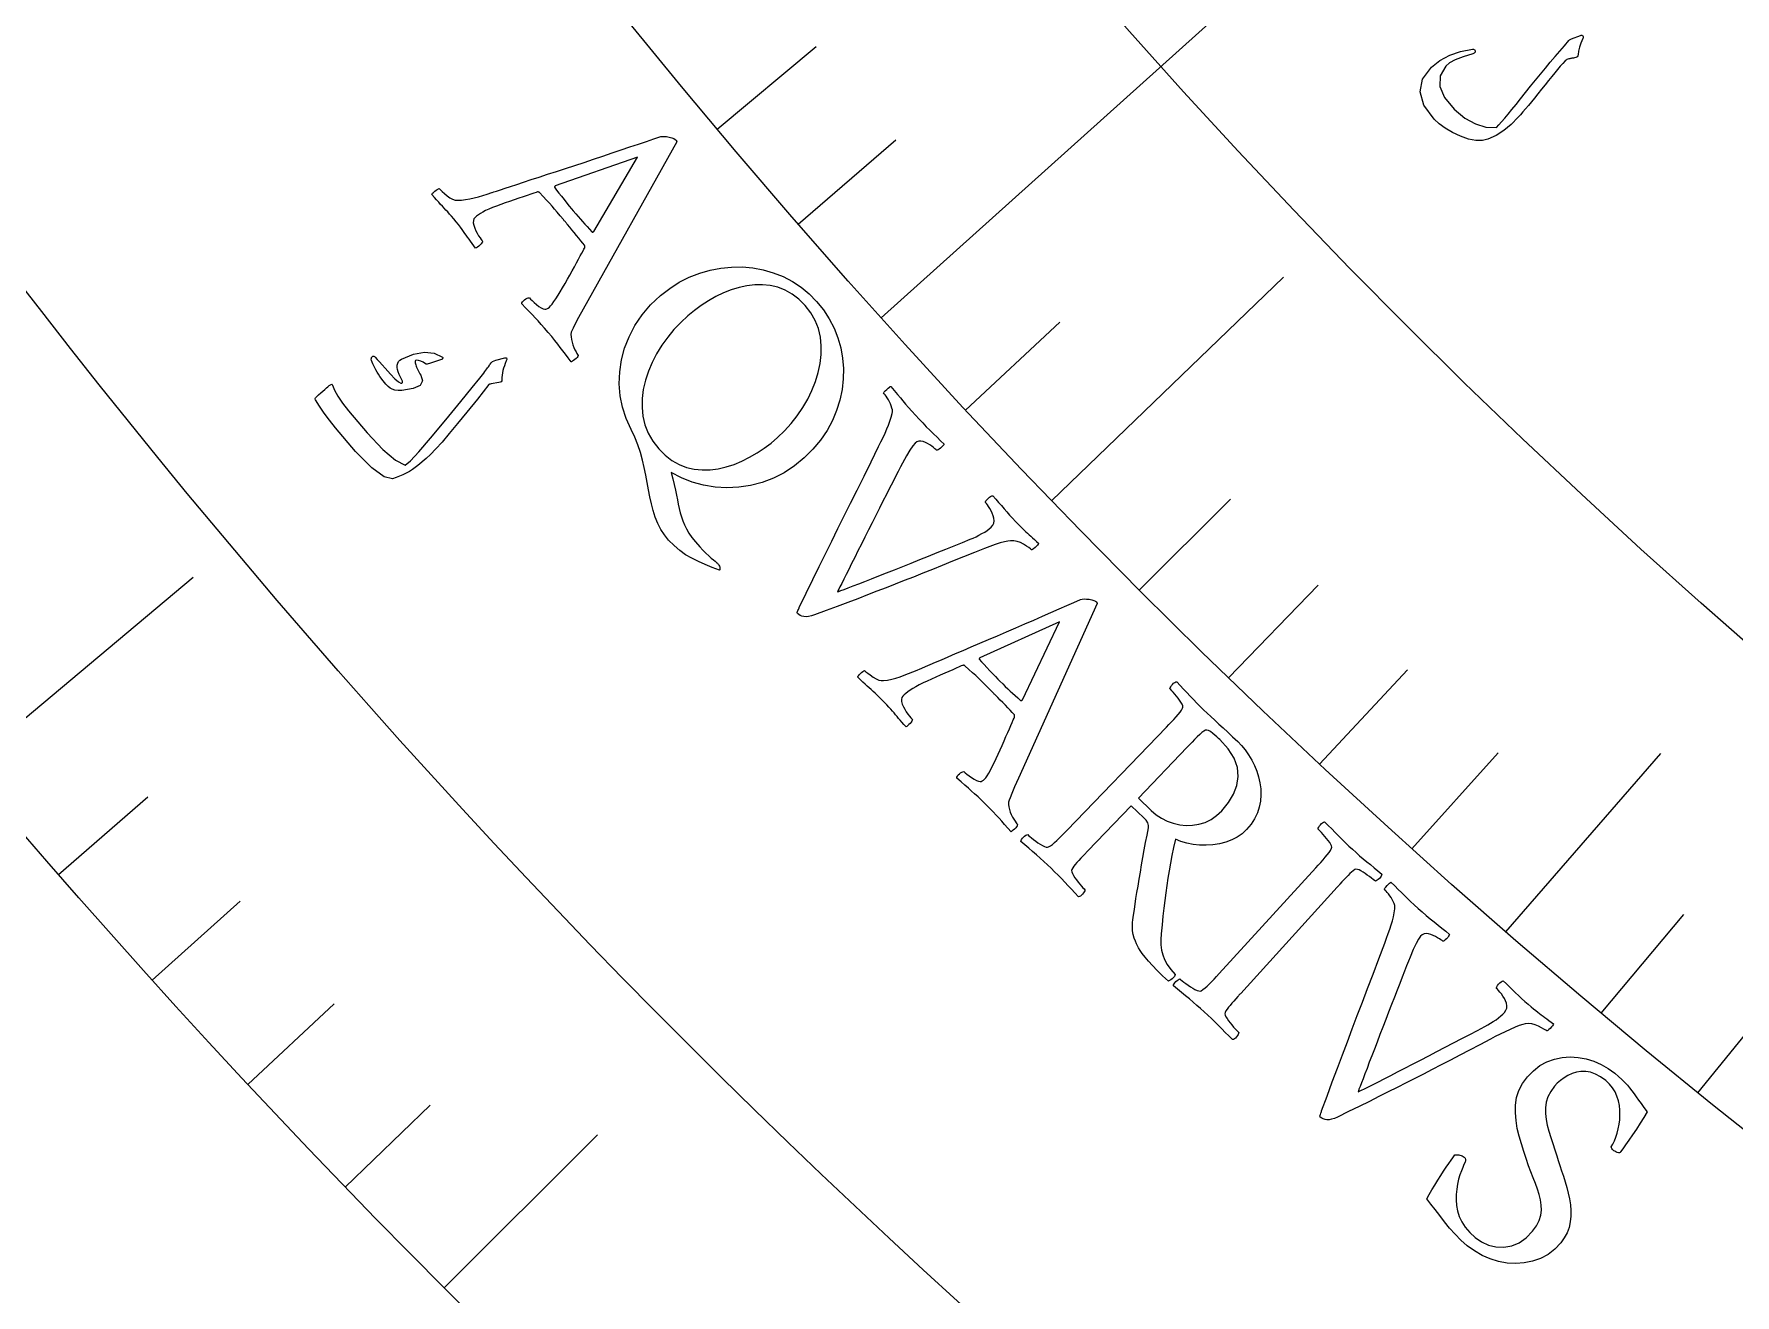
# Model space of a CAD drawing. Header units: millimetres. Extents: x -68 to 67, y -67 to 79.
# Drawn here: x -46.29 to -33.47, y -43.25 to -33.74 of the extents above; entities that cross this region are included whole.
import ezdxf

# ---------------------------------------------------------------- set-up
doc = ezdxf.new("R2010")
doc.units = ezdxf.units.MM
for name, color, linetype in [('CUT_OUTER', 1, 'Continuous'), ('ENGRAVE', 7, 'Continuous'), ('ENGRAVE_FINE', 8, 'Continuous'), ('TEXT', 5, 'Continuous')]:
    doc.layers.add(name, color=color, linetype=linetype)

msp = doc.modelspace()

# ---------------------------------------------------------------- linework, layer by layer
at = {"layer": 'CUT_OUTER'}
msp.add_arc((0, -0.0003), 67.4997, 179.84931, 4.094999, dxfattribs=at)
at = {"layer": 'ENGRAVE'}
for points in [[(-39.9032, -35.8804), (-33.88, -30.4645)], [(-38.6179, -37.2602), (-36.8692, -35.5729)], [(-46.7957, -39.2663), (-45.0894, -37.8345)], [(-35.1943, -40.5095), (-34.0256, -39.1643)], [(-43.1954, -43.1954), (-42.0403, -42.0403)]]:
    msp.add_lwpolyline(points, dxfattribs=at)
for radius in [66.15, 66.15, 64.3781, 61.0875, 61.0875, 58.4888, 53.6625, 53.6625, 50.8275, 45.5625, 45.5625]:
    msp.add_circle((0, 0), radius, dxfattribs=at)
at = {"layer": 'ENGRAVE_FINE'}
for points in [[(-41.138, -34.4576), (-40.3929, -33.8335)], [(-40.527, -35.1743), (-39.7929, -34.5371)], [(-39.2668, -36.5758), (-38.5555, -35.9133)], [(-37.9569, -37.9334), (-37.2694, -37.2463)], [(-37.2838, -38.5951), (-36.6085, -37.896)], [(-36.5989, -39.2452), (-35.9359, -38.5344)], [(-35.9023, -39.8834), (-35.252, -39.161)], [(-46.1033, -40.077), (-45.4309, -39.4925)], [(-45.3969, -40.8755), (-44.7347, -40.2793)], [(-34.4751, -41.1233), (-33.8507, -40.3785)], [(-33.7449, -41.7246), (-33.1337, -40.9688)], [(-44.6766, -41.6616), (-44.0249, -41.0539)], [(-43.9427, -42.4349), (-43.3017, -41.816)]]:
    msp.add_lwpolyline(points, dxfattribs=at)
at = {"layer": 'TEXT'}
for points in [[(-34.6315, -33.75), (-34.6263, -33.7486), (-34.6215, -33.7487), (-34.6172, -33.7502), (-34.6134, -33.7533), (-34.6106, -33.7574), (-34.6095, -33.7621), (-34.6103, -33.7675), (-34.6127, -33.7736), (-34.628, -33.808), (-34.6392, -33.8397), (-34.6463, -33.8688), (-34.6493, -33.8953), (-34.6512, -33.9041), (-34.6563, -33.9111), (-34.6648, -33.9163), (-34.6765, -33.9198), (-34.6828, -33.9209), (-34.6889, -33.9219), (-34.6947, -33.9229), (-34.7002, -33.924), (-34.7053, -33.925), (-34.7101, -33.9258), (-34.7145, -33.9265), (-34.7184, -33.9271), (-34.7254, -33.9284), (-34.7324, -33.9313), (-34.7395, -33.9359), (-34.7465, -33.942), (-34.7641, -33.9617), (-34.783, -33.9834), (-34.8032, -34.0072), (-34.8247, -34.0331), (-34.8476, -34.061), (-34.8719, -34.0909), (-34.8977, -34.1227), (-34.9249, -34.1564), (-34.9515, -34.1905), (-34.9768, -34.2223), (-35.0008, -34.2519), (-35.0233, -34.2792), (-35.0445, -34.3043), (-35.0642, -34.3275), (-35.0827, -34.3486), (-35.0997, -34.3678), (-35.1524, -34.4222), (-35.208, -34.468), (-35.2665, -34.505), (-35.3279, -34.5334), (-35.3701, -34.5438), (-35.4187, -34.5435), (-35.4738, -34.5324), (-35.5352, -34.5107), (-35.5964, -34.4819), (-35.6499, -34.4509), (-35.6956, -34.4176), (-35.7336, -34.3822), (-35.8106, -34.2763), (-35.8396, -34.1756), (-35.8207, -34.0803), (-35.7539, -33.9904), (-35.6897, -33.9386), (-35.6166, -33.8988), (-35.5345, -33.8707), (-35.4435, -33.8545), (-35.4375, -33.8542), (-35.4327, -33.8553), (-35.429, -33.8576), (-35.4264, -33.8613), (-35.4244, -33.866), (-35.4237, -33.8702), (-35.4241, -33.8741), (-35.4257, -33.8775), (-35.4289, -33.8818), (-35.4326, -33.8851), (-35.4371, -33.8875), (-35.4421, -33.8889), (-35.5155, -33.9108), (-35.5741, -33.9334), (-35.6179, -33.9569), (-35.6469, -33.9813), (-35.6882, -34.056), (-35.6913, -34.1351), (-35.6559, -34.2187), (-35.5821, -34.3066), (-35.5023, -34.3731), (-35.4227, -34.4181), (-35.3434, -34.4416), (-35.2644, -34.4436), (-35.2462, -34.4241), (-35.2253, -34.4009), (-35.2019, -34.374), (-35.1759, -34.3433), (-35.1472, -34.3087), (-35.116, -34.2702), (-35.0821, -34.2277), (-35.0456, -34.1811), (-35.0074, -34.1336), (-34.9697, -34.087), (-34.9324, -34.0414), (-34.8954, -33.9967), (-34.8588, -33.953), (-34.8225, -33.9104), (-34.7865, -33.8689), (-34.7507, -33.8285), (-34.7178, -33.788), (-34.7134, -33.7841), (-34.7088, -33.7809), (-34.7042, -33.7783), (-34.6994, -33.7764)], [(-42.8375, -34.9357), (-42.8335, -34.9344), (-42.8213, -34.9304), (-42.8011, -34.9238), (-42.7727, -34.9146), (-42.7375, -34.9031), (-42.6965, -34.8897), (-42.6499, -34.8742), (-42.5975, -34.8567), (-42.5407, -34.8379), (-42.4805, -34.8181), (-42.4171, -34.7975), (-42.3504, -34.776), (-42.2817, -34.7538), (-42.2122, -34.731), (-42.1418, -34.7077), (-42.0706, -34.6838), (-41.9998, -34.6599), (-41.9304, -34.6365), (-41.8624, -34.6136), (-41.7959, -34.5912), (-41.7322, -34.5697), (-41.6723, -34.5495), (-41.6164, -34.5307), (-41.5644, -34.5132), (-41.552, -34.5114), (-41.5371, -34.5116), (-41.5198, -34.5136), (-41.5001, -34.5175), (-41.4811, -34.5226), (-41.4659, -34.5282), (-41.4546, -34.5343), (-41.447, -34.5409), (-41.4456, -34.5427), (-41.4446, -34.5443), (-41.444, -34.5456), (-41.4439, -34.5466), (-41.4439, -34.5477), (-41.4437, -34.5493), (-41.4434, -34.5514), (-41.4428, -34.554), (-42.1486, -35.8158), (-42.183, -35.8784), (-42.2084, -35.9255), (-42.225, -35.957), (-42.2328, -35.9728), (-42.238, -35.9879), (-42.2405, -36.0046), (-42.2403, -36.0232), (-42.2373, -36.0434), (-42.2323, -36.0641), (-42.2262, -36.0838), (-42.2191, -36.1025), (-42.2108, -36.1203), (-42.2026, -36.136), (-42.1958, -36.1483), (-42.1903, -36.1573), (-42.1862, -36.1629), (-42.189, -36.171), (-42.1941, -36.1791), (-42.2016, -36.1871), (-42.2116, -36.195), (-42.2218, -36.202), (-42.2298, -36.2071), (-42.2357, -36.2105), (-42.2396, -36.2121), (-42.2617, -36.1824), (-42.2827, -36.1543), (-42.3024, -36.1278), (-42.3211, -36.1029), (-42.3402, -36.0778), (-42.3616, -36.0508), (-42.3853, -36.0218), (-42.4113, -35.9909), (-42.439, -35.9586), (-42.4646, -35.9295), (-42.4881, -35.9035), (-42.5096, -35.8807), (-42.5313, -35.8581), (-42.5556, -35.8327), (-42.5824, -35.8045), (-42.6117, -35.7735), (-42.6098, -35.7662), (-42.6056, -35.7586), (-42.5989, -35.751), (-42.5898, -35.7432), (-42.5798, -35.7365), (-42.5706, -35.7318), (-42.5621, -35.7293), (-42.5544, -35.7289), (-42.5454, -35.7388), (-42.5334, -35.7504), (-42.5184, -35.7638), (-42.5004, -35.779), (-42.4819, -35.7933), (-42.4654, -35.8041), (-42.4507, -35.8113), (-42.4379, -35.815), (-42.4302, -35.8145), (-42.4219, -35.8118), (-42.413, -35.8068), (-42.4034, -35.7996), (-42.3937, -35.79), (-42.3822, -35.7761), (-42.3689, -35.758), (-42.354, -35.7357), (-42.3378, -35.7102), (-42.321, -35.6828), (-42.3036, -35.6533), (-42.2855, -35.6219), (-42.2673, -35.5896), (-42.2495, -35.5576), (-42.232, -35.5259), (-42.2149, -35.4946), (-42.1987, -35.4648), (-42.184, -35.4377), (-42.1708, -35.4134), (-42.159, -35.3919), (-42.1494, -35.3742), (-42.1426, -35.3616), (-42.1385, -35.354), (-42.1371, -35.3515), (-42.137, -35.3511), (-42.1369, -35.3497), (-42.1367, -35.3474), (-42.1364, -35.3442), (-42.1364, -35.3408), (-42.1368, -35.3378), (-42.1377, -35.3352), (-42.1391, -35.333), (-42.1514, -35.3165), (-42.1654, -35.2985), (-42.1811, -35.279), (-42.1985, -35.258), (-42.2164, -35.2366), (-42.2337, -35.2158), (-42.2503, -35.1959), (-42.2663, -35.1766), (-42.2705, -35.1717), (-42.2746, -35.1667), (-42.2787, -35.1617), (-42.2829, -35.1568), (-42.2869, -35.1519), (-42.2907, -35.1473), (-42.2943, -35.143), (-42.2977, -35.1389), (-42.3216, -35.1102), (-42.3437, -35.0839), (-42.3641, -35.0599), (-42.3828, -35.0383), (-42.402, -35.0164), (-42.424, -34.9919), (-42.4489, -34.9647), (-42.4766, -34.9347), (-42.4777, -34.9338), (-42.4794, -34.9329), (-42.4816, -34.932), (-42.4845, -34.9312), (-42.4872, -34.9305), (-42.4892, -34.9301), (-42.4904, -34.9298), (-42.4908, -34.9297), (-42.494, -34.9308), (-42.5039, -34.9342), (-42.5202, -34.9398), (-42.5431, -34.9476), (-42.5705, -34.957), (-42.6005, -34.9671), (-42.6329, -34.978), (-42.6678, -34.9897), (-42.7033, -35.0017), (-42.7374, -35.0136), (-42.7701, -35.0254), (-42.8015, -35.0371), (-42.8323, -35.0485), (-42.8598, -35.06), (-42.8839, -35.0714), (-42.9047, -35.0828), (-42.9226, -35.0939), (-42.9383, -35.1041), (-42.9518, -35.1135), (-42.9629, -35.1221), (-42.9718, -35.1326), (-42.9764, -35.1461), (-42.9766, -35.1626), (-42.9724, -35.1821), (-42.9655, -35.2027), (-42.9572, -35.2227), (-42.9475, -35.242), (-42.9365, -35.2606), (-42.9259, -35.2771), (-42.9174, -35.2901), (-42.9109, -35.2995), (-42.9065, -35.3053), (-42.908, -35.3097), (-42.9119, -35.3156), (-42.9181, -35.323), (-42.9266, -35.3319), (-42.9359, -35.3406), (-42.9444, -35.3474), (-42.9522, -35.3524), (-42.9592, -35.3554), (-42.9734, -35.3361), (-42.9865, -35.3182), (-42.9984, -35.3016), (-43.0092, -35.2865), (-43.0194, -35.272), (-43.0295, -35.2575), (-43.0397, -35.2431), (-43.0499, -35.2286), (-43.0611, -35.2132), (-43.0742, -35.1958), (-43.0894, -35.1764), (-43.1066, -35.1551), (-43.1241, -35.1338), (-43.1405, -35.1145), (-43.1557, -35.0971), (-43.1696, -35.0818), (-43.183, -35.0674), (-43.1964, -35.053), (-43.2097, -35.0385), (-43.2231, -35.0241), (-43.2372, -35.0087), (-43.2531, -34.9912), (-43.2705, -34.9717), (-43.2896, -34.9502), (-43.2879, -34.9459), (-43.2837, -34.9404), (-43.277, -34.9337), (-43.2677, -34.9257), (-43.2576, -34.918), (-43.2484, -34.9119), (-43.2403, -34.9074), (-43.2331, -34.9046), (-43.2239, -34.9149), (-43.211, -34.9274), (-43.1943, -34.9421), (-43.174, -34.9592), (-43.1526, -34.9749), (-43.1328, -34.9858), (-43.1146, -34.9919), (-43.098, -34.9933), (-43.0664, -34.9919), (-43.0347, -34.9885), (-43.0028, -34.9829), (-42.9706, -34.9754), (-42.9381, -34.9664), (-42.9051, -34.9568), (-42.8716, -34.9466), (-42.8375, -34.9357)], [(-41.7389, -34.6681), (-42.3596, -34.8852), (-42.3598, -34.8855), (-42.3604, -34.8863), (-42.3614, -34.8877), (-42.3627, -34.8895), (-42.364, -34.8915), (-42.3647, -34.8933), (-42.3648, -34.8947), (-42.3643, -34.8958), (-42.3489, -34.9164), (-42.3318, -34.9388), (-42.313, -34.9629), (-42.2926, -34.9888), (-42.2723, -35.0142), (-42.2541, -35.0368), (-42.2378, -35.0568), (-42.2236, -35.074), (-42.205, -35.0961), (-42.1871, -35.117), (-42.1698, -35.1364), (-42.1532, -35.1546), (-42.1365, -35.1725), (-42.1192, -35.1913), (-42.1011, -35.2109), (-42.0822, -35.2314), (-42.0804, -35.233), (-42.0783, -35.2336), (-42.0759, -35.2333), (-42.0731, -35.2322), (-42.0706, -35.2308), (-42.0688, -35.2298), (-42.0677, -35.2292), (-42.0673, -35.229)], [(-40.3887, -35.757), (-40.3377, -35.8203), (-40.2941, -35.8869), (-40.2577, -35.9569), (-40.2285, -36.0303), (-40.2069, -36.106), (-40.1929, -36.183), (-40.1865, -36.2613), (-40.1879, -36.3408), (-40.1969, -36.4206), (-40.2136, -36.4996), (-40.2381, -36.5777), (-40.2702, -36.655), (-40.3104, -36.7303), (-40.3591, -36.8023), (-40.4162, -36.871), (-40.4818, -36.9364), (-40.5555, -36.9971), (-40.6332, -37.0482), (-40.7147, -37.0898), (-40.8002, -37.1217), (-40.8879, -37.1441), (-40.9761, -37.1574), (-41.0646, -37.1614), (-41.1536, -37.1562), (-41.2413, -37.1419), (-41.3259, -37.1187), (-41.4075, -37.0868), (-41.4859, -37.046), (-41.4728, -37.0932), (-41.4616, -37.1373), (-41.4522, -37.1783), (-41.4447, -37.2162), (-41.4381, -37.2518), (-41.4313, -37.286), (-41.4242, -37.3186), (-41.4169, -37.3498), (-41.4085, -37.3802), (-41.3978, -37.4106), (-41.3849, -37.441), (-41.3698, -37.4715), (-41.3514, -37.5027), (-41.3287, -37.5356), (-41.3017, -37.57), (-41.2703, -37.6061), (-41.2456, -37.6325), (-41.2229, -37.6556), (-41.2021, -37.6754), (-41.1832, -37.6918), (-41.1669, -37.7052), (-41.1537, -37.7159), (-41.1436, -37.7239), (-41.1367, -37.7292), (-41.1324, -37.7343), (-41.1285, -37.7399), (-41.125, -37.7462), (-41.1219, -37.753), (-41.1194, -37.7597), (-41.118, -37.7658), (-41.1175, -37.7713), (-41.1181, -37.7762), (-41.1184, -37.778), (-41.1192, -37.7799), (-41.1204, -37.7816), (-41.1221, -37.7834), (-41.1767, -37.7626), (-41.2294, -37.7407), (-41.2802, -37.7176), (-41.3291, -37.6935), (-41.3761, -37.6663), (-41.4209, -37.6344), (-41.4638, -37.5977), (-41.5045, -37.5562), (-41.5366, -37.5169), (-41.564, -37.4749), (-41.5868, -37.4303), (-41.6049, -37.383), (-41.6199, -37.3337), (-41.6334, -37.2829), (-41.6454, -37.2305), (-41.6558, -37.1766), (-41.6659, -37.1216), (-41.6768, -37.0659), (-41.6886, -37.0094), (-41.7011, -36.9521), (-41.7162, -36.8946), (-41.7354, -36.8371), (-41.7589, -36.7796), (-41.7865, -36.7222), (-41.8237, -36.6397), (-41.851, -36.5547), (-41.8685, -36.4673), (-41.876, -36.3776), (-41.8734, -36.2872), (-41.8604, -36.1978), (-41.837, -36.1095), (-41.8031, -36.0223), (-41.759, -35.9379), (-41.7047, -35.8582), (-41.6402, -35.783), (-41.5656, -35.7123), (-41.4963, -35.658), (-41.424, -35.6118), (-41.3487, -35.5734), (-41.2704, -35.543), (-41.1905, -35.5202), (-41.1103, -35.5049), (-41.0299, -35.497), (-40.9492, -35.4966), (-40.8694, -35.5035), (-40.7916, -35.518), (-40.7158, -35.5399), (-40.6419, -35.5693), (-40.5714, -35.6059), (-40.5057, -35.6494), (-40.4448, -35.6997), (-40.3887, -35.757)], [(-40.4763, -35.787), (-40.5238, -35.7392), (-40.5738, -35.7004), (-40.6264, -35.6706), (-40.6817, -35.6498), (-40.7386, -35.6368), (-40.7962, -35.6305), (-40.8547, -35.6309), (-40.9139, -35.638), (-40.9732, -35.651), (-41.0321, -35.6689), (-41.0904, -35.6919), (-41.1482, -35.7199), (-41.2046, -35.7518), (-41.2586, -35.7864), (-41.3102, -35.8238), (-41.3594, -35.864), (-41.4135, -35.9142), (-41.4642, -35.9681), (-41.5115, -36.0257), (-41.5553, -36.087), (-41.5946, -36.1508), (-41.6284, -36.2161), (-41.6566, -36.2829), (-41.6792, -36.3512), (-41.6952, -36.4198), (-41.7038, -36.4879), (-41.7049, -36.5554), (-41.6985, -36.6223), (-41.6834, -36.6875), (-41.6585, -36.75), (-41.6238, -36.8098), (-41.5793, -36.8669), (-41.5304, -36.916), (-41.479, -36.9559), (-41.4251, -36.9865), (-41.3688, -37.0078), (-41.3108, -37.0211), (-41.2518, -37.0272), (-41.1919, -37.0264), (-41.1312, -37.0185), (-41.0704, -37.0046), (-41.0106, -36.9855), (-40.9516, -36.9612), (-40.8936, -36.9318), (-40.8373, -36.8986), (-40.7837, -36.8626), (-40.7327, -36.824), (-40.6843, -36.7828), (-40.6313, -36.7315), (-40.5819, -36.6768), (-40.5361, -36.6186), (-40.4938, -36.5569), (-40.456, -36.4929), (-40.4238, -36.4275), (-40.3972, -36.3607), (-40.3761, -36.2926), (-40.3614, -36.2244), (-40.3538, -36.157), (-40.3533, -36.0907), (-40.36, -36.0252), (-40.3749, -35.9616), (-40.3993, -35.9007), (-40.4331, -35.8426), (-40.4763, -35.787)], [(-43.209, -36.1755), (-43.2073, -36.1782), (-43.2066, -36.181), (-43.2067, -36.1841), (-43.2078, -36.1874), (-43.2094, -36.1896), (-43.2114, -36.1916), (-43.2139, -36.1934), (-43.2168, -36.195), (-43.3073, -36.2253), (-43.3169, -36.2278), (-43.3251, -36.2288), (-43.3318, -36.2283), (-43.337, -36.2263), (-43.355, -36.2142), (-43.3724, -36.2056), (-43.3892, -36.2006), (-43.4056, -36.1992), (-43.4117, -36.2013), (-43.4147, -36.2078), (-43.4145, -36.2188), (-43.4112, -36.2342), (-43.4078, -36.2434), (-43.4039, -36.2528), (-43.3997, -36.2622), (-43.3952, -36.2717), (-43.3902, -36.2815), (-43.3847, -36.2914), (-43.3787, -36.3017), (-43.3723, -36.3122), (-43.3587, -36.3559), (-43.3779, -36.3897), (-43.4298, -36.4134), (-43.5145, -36.427), (-43.543, -36.4271), (-43.5675, -36.4244), (-43.588, -36.419), (-43.6045, -36.4108), (-43.6194, -36.399), (-43.6371, -36.3803), (-43.6575, -36.3546), (-43.6807, -36.322), (-43.6922, -36.3051), (-43.7025, -36.2885), (-43.7117, -36.2724), (-43.7197, -36.2567), (-43.7268, -36.2415), (-43.7332, -36.2272), (-43.739, -36.2137), (-43.7441, -36.201), (-43.7457, -36.1919), (-43.7454, -36.1842), (-43.7432, -36.1779), (-43.739, -36.1729), (-43.7333, -36.1695), (-43.7276, -36.1689), (-43.7221, -36.1711), (-43.7167, -36.1762), (-43.7007, -36.1931), (-43.6828, -36.2125), (-43.6631, -36.2345), (-43.6415, -36.259), (-43.6012, -36.3047), (-43.5679, -36.3389), (-43.5417, -36.3616), (-43.5226, -36.3728), (-43.5194, -36.3736), (-43.5164, -36.3731), (-43.5138, -36.3712), (-43.5115, -36.3679), (-43.5106, -36.3652), (-43.5106, -36.3617), (-43.5117, -36.3574), (-43.5136, -36.3523), (-43.5356, -36.3076), (-43.544, -36.2883), (-43.5493, -36.2702), (-43.5514, -36.2533), (-43.5504, -36.2375), (-43.5467, -36.2219), (-43.5403, -36.209), (-43.5309, -36.1989), (-43.5187, -36.1916), (-43.4265, -36.1544), (-43.3441, -36.1393), (-43.2717, -36.1463), (-43.209, -36.1755)], [(-42.7283, -36.2049), (-42.736, -36.2236), (-42.7428, -36.242), (-42.7485, -36.2601), (-42.7532, -36.2779), (-42.7569, -36.2955), (-42.7595, -36.3129), (-42.7609, -36.3303), (-42.7612, -36.3475), (-42.7629, -36.3554), (-42.7675, -36.3614), (-42.775, -36.3657), (-42.7855, -36.3681), (-42.8431, -36.378), (-42.8491, -36.3793), (-42.854, -36.3807), (-42.8577, -36.3822), (-42.8602, -36.3838), (-42.9462, -36.4926), (-43.0244, -36.5902), (-43.0949, -36.6768), (-43.1576, -36.7522), (-43.2126, -36.8163), (-43.2599, -36.869), (-43.2995, -36.9102), (-43.3315, -36.9398), (-43.394, -36.9931), (-43.4148, -37.0089), (-43.4364, -37.0238), (-43.459, -37.0378), (-43.4824, -37.0509), (-43.5069, -37.063), (-43.5323, -37.0741), (-43.5589, -37.0841), (-43.5864, -37.093), (-43.6495, -37.0801), (-43.7424, -37.0122), (-43.8647, -36.8891), (-44.0161, -36.7105), (-44.061, -36.6527), (-44.101, -36.598), (-44.1361, -36.5464), (-44.1664, -36.498), (-44.168, -36.4926), (-44.1678, -36.4877), (-44.1659, -36.4832), (-44.1623, -36.4793), (-44.1435, -36.4617), (-44.1262, -36.4459), (-44.1105, -36.4318), (-44.0965, -36.4194), (-44.0838, -36.4086), (-44.0723, -36.3992), (-44.0622, -36.3913), (-44.0533, -36.3848), (-44.048, -36.3815), (-44.044, -36.381), (-44.041, -36.3833), (-44.0393, -36.3886), (-44.0234, -36.4264), (-43.9978, -36.4709), (-43.9625, -36.5222), (-43.9174, -36.5801), (-43.7768, -36.7481), (-43.6585, -36.8725), (-43.5629, -36.9535), (-43.4902, -36.9913), (-43.4514, -36.9582), (-43.3875, -36.8902), (-43.2984, -36.7874), (-43.184, -36.65), (-43.0703, -36.5114), (-42.9846, -36.4063), (-42.9268, -36.3345), (-42.8972, -36.296), (-42.8894, -36.2852), (-42.882, -36.275), (-42.8752, -36.2656), (-42.8688, -36.2569), (-42.8631, -36.2489), (-42.858, -36.2418), (-42.8536, -36.2355), (-42.8498, -36.23), (-42.8411, -36.2188), (-42.8312, -36.2099), (-42.8202, -36.2033), (-42.808, -36.1989), (-42.7392, -36.1817), (-42.7342, -36.1809), (-42.7303, -36.1812), (-42.7273, -36.1826), (-42.7253, -36.1851), (-42.7245, -36.1895), (-42.7247, -36.1943), (-42.726, -36.1994), (-42.7283, -36.2049)], [(-39.6443, -36.615), (-39.6168, -36.6444), (-39.5893, -36.6729), (-39.5619, -36.7007), (-39.5346, -36.7277), (-39.5074, -36.7541), (-39.4806, -36.7805), (-39.4541, -36.8066), (-39.4279, -36.8327), (-39.4311, -36.8386), (-39.4366, -36.8456), (-39.4445, -36.8537), (-39.4546, -36.8629), (-39.465, -36.8711), (-39.4734, -36.8765), (-39.4798, -36.879), (-39.4844, -36.8785), (-39.4893, -36.8739), (-39.497, -36.8673), (-39.5077, -36.8589), (-39.5211, -36.8486), (-39.5364, -36.8379), (-39.5522, -36.8285), (-39.5687, -36.8203), (-39.5858, -36.8134), (-39.6027, -36.8094), (-39.6186, -36.81), (-39.6334, -36.8153), (-39.6472, -36.8253), (-39.6645, -36.8453), (-39.6859, -36.8769), (-39.7115, -36.9203), (-39.7412, -36.9753), (-39.7563, -37.0045), (-39.7735, -37.0381), (-39.793, -37.0762), (-39.8147, -37.1188), (-39.8382, -37.1648), (-39.8628, -37.2131), (-39.8886, -37.2636), (-39.9156, -37.3164), (-39.9432, -37.3704), (-39.9706, -37.4246), (-39.9978, -37.4789), (-40.0249, -37.5333), (-40.0514, -37.5867), (-40.0769, -37.6379), (-40.1014, -37.6868), (-40.1249, -37.7335), (-40.1468, -37.777), (-40.1666, -37.8163), (-40.1843, -37.8515), (-40.1999, -37.8824), (-40.2128, -37.9081), (-40.2223, -37.9272), (-40.2284, -37.9397), (-40.2311, -37.9457), (-40.2219, -37.9426), (-40.2054, -37.9366), (-40.1816, -37.9278), (-40.1504, -37.916), (-40.1134, -37.9019), (-40.0717, -37.8857), (-40.0253, -37.8677), (-39.9744, -37.8476), (-39.9198, -37.826), (-39.8624, -37.8034), (-39.8023, -37.7795), (-39.7394, -37.7546), (-39.675, -37.729), (-39.6101, -37.7031), (-39.5448, -37.6769), (-39.4791, -37.6504), (-39.4141, -37.6242), (-39.3512, -37.5987), (-39.2902, -37.5739), (-39.2312, -37.5498), (-39.2091, -37.5406), (-39.187, -37.5304), (-39.1648, -37.5194), (-39.1427, -37.5074), (-39.1217, -37.495), (-39.1033, -37.4829), (-39.0874, -37.4709), (-39.074, -37.4592), (-39.0615, -37.4442), (-39.0538, -37.4279), (-39.0509, -37.4103), (-39.0528, -37.3914), (-39.058, -37.3722), (-39.0648, -37.3536), (-39.0732, -37.3357), (-39.0831, -37.3185), (-39.0932, -37.303), (-39.1019, -37.2903), (-39.1092, -37.2805), (-39.1152, -37.2736), (-39.1153, -37.2675), (-39.1122, -37.2603), (-39.1061, -37.2518), (-39.0969, -37.2421), (-39.0865, -37.2331), (-39.0771, -37.2268), (-39.0685, -37.223), (-39.0608, -37.2218), (-39.0385, -37.2471), (-39.017, -37.2719), (-38.9962, -37.2961), (-38.9762, -37.3197), (-38.956, -37.3432), (-38.9348, -37.367), (-38.9126, -37.3912), (-38.8894, -37.4157), (-38.8702, -37.4356), (-38.8529, -37.4532), (-38.8376, -37.4684), (-38.8243, -37.4815), (-38.8119, -37.4932), (-38.7995, -37.5047), (-38.7872, -37.516), (-38.7748, -37.5271), (-38.7617, -37.5387), (-38.7473, -37.5517), (-38.7316, -37.566), (-38.7146, -37.5817), (-38.7178, -37.5877), (-38.7235, -37.5948), (-38.7318, -37.603), (-38.7426, -37.6124), (-38.7533, -37.6209), (-38.7615, -37.6264), (-38.7671, -37.629), (-38.7702, -37.6286), (-38.7778, -37.6219), (-38.79, -37.6129), (-38.8067, -37.6014), (-38.8281, -37.5875), (-38.8519, -37.5745), (-38.8763, -37.5656), (-38.901, -37.561), (-38.9263, -37.5605), (-38.9465, -37.5629), (-38.9728, -37.5687), (-39.005, -37.5778), (-39.0433, -37.5903), (-39.0839, -37.6045), (-39.1232, -37.6189), (-39.1611, -37.6336), (-39.1976, -37.6485), (-39.2824, -37.683), (-39.3636, -37.716), (-39.4413, -37.7474), (-39.5155, -37.7774), (-39.5873, -37.8063), (-39.658, -37.8345), (-39.7277, -37.8619), (-39.7962, -37.8886), (-39.8647, -37.9152), (-39.9346, -37.9423), (-40.0058, -37.9698), (-40.0784, -37.9979), (-40.1536, -38.0267), (-40.2331, -38.0568), (-40.3168, -38.088), (-40.4048, -38.1203), (-40.4286, -38.1281), (-40.4499, -38.1329), (-40.4688, -38.1346), (-40.4852, -38.1333), (-40.4995, -38.1296), (-40.5123, -38.1243), (-40.5236, -38.1173), (-40.5333, -38.1086), (-40.5351, -38.1051), (-40.5351, -38.1005), (-40.5334, -38.0946), (-40.53, -38.0875), (-40.526, -38.0802), (-40.5229, -38.0737), (-40.5206, -38.068), (-40.5192, -38.0631), (-40.4673, -37.9563), (-40.417, -37.8533), (-40.3684, -37.754), (-40.3213, -37.6584), (-40.2748, -37.5643), (-40.2278, -37.4695), (-40.1803, -37.3739), (-40.1323, -37.2777), (-40.083, -37.1785), (-40.0314, -37.0741), (-39.9774, -36.9646), (-39.9211, -36.8498), (-39.9037, -36.8148), (-39.8876, -36.7811), (-39.8728, -36.7489), (-39.8592, -36.7182), (-39.8471, -36.6883), (-39.8365, -36.6588), (-39.8273, -36.6295), (-39.8196, -36.6005), (-39.8175, -36.5882), (-39.8178, -36.5747), (-39.8206, -36.56), (-39.8258, -36.5441), (-39.8324, -36.5279), (-39.8397, -36.5125), (-39.8476, -36.4979), (-39.8561, -36.4841), (-39.8645, -36.4716), (-39.8719, -36.4611), (-39.8784, -36.4525), (-39.884, -36.4459), (-39.8831, -36.4436), (-39.8788, -36.4386), (-39.8711, -36.4309), (-39.8599, -36.4204), (-39.8484, -36.4101), (-39.8396, -36.4028), (-39.8336, -36.3984), (-39.8304, -36.397), (-39.8036, -36.4284), (-39.7793, -36.4572), (-39.7576, -36.4834), (-39.7385, -36.507), (-39.7192, -36.5305), (-39.697, -36.5563), (-39.6721, -36.5845), (-39.6443, -36.615)], [(-39.6302, -38.5357), (-39.6263, -38.534), (-39.6145, -38.529), (-39.5949, -38.5207), (-39.5675, -38.5091), (-39.5334, -38.4946), (-39.4938, -38.4776), (-39.4487, -38.4581), (-39.398, -38.4361), (-39.343, -38.4124), (-39.2848, -38.3875), (-39.2235, -38.3614), (-39.1589, -38.3342), (-39.0924, -38.3061), (-39.0251, -38.2773), (-38.957, -38.2479), (-38.8882, -38.2179), (-38.8197, -38.188), (-38.7526, -38.1586), (-38.6869, -38.1298), (-38.6226, -38.1017), (-38.561, -38.0747), (-38.5031, -38.0494), (-38.449, -38.0258), (-38.3988, -38.0039), (-38.3865, -38.001), (-38.3717, -37.9999), (-38.3543, -38.0004), (-38.3344, -38.0026), (-38.315, -38.006), (-38.2994, -38.0103), (-38.2875, -38.0154), (-38.2794, -38.0212), (-38.2778, -38.0229), (-38.2767, -38.0244), (-38.276, -38.0256), (-38.2758, -38.0267), (-38.2757, -38.0278), (-38.2754, -38.0294), (-38.2749, -38.0314), (-38.2741, -38.0339), (-38.8673, -39.3524), (-38.896, -39.4178), (-38.9172, -39.4669), (-38.931, -39.4997), (-38.9374, -39.5162), (-38.9413, -39.5316), (-38.9424, -39.5486), (-38.9405, -39.567), (-38.9357, -39.5869), (-38.929, -39.6071), (-38.9212, -39.6261), (-38.9124, -39.6442), (-38.9026, -39.6612), (-38.8931, -39.6761), (-38.8852, -39.6878), (-38.879, -39.6962), (-38.8745, -39.7015), (-38.8765, -39.7098), (-38.8809, -39.7183), (-38.8877, -39.7269), (-38.897, -39.7357), (-38.9065, -39.7435), (-38.914, -39.7493), (-38.9197, -39.7532), (-38.9234, -39.7552), (-38.948, -39.7275), (-38.9713, -39.7014), (-38.9933, -39.6767), (-39.014, -39.6535), (-39.0353, -39.6301), (-39.059, -39.6051), (-39.0851, -39.5783), (-39.1136, -39.5498), (-39.144, -39.52), (-39.1721, -39.4932), (-39.1978, -39.4694), (-39.2212, -39.4485), (-39.2448, -39.4279), (-39.2712, -39.4047), (-39.3003, -39.379), (-39.3322, -39.3507), (-39.331, -39.3432), (-39.3275, -39.3353), (-39.3215, -39.3271), (-39.313, -39.3186), (-39.3037, -39.311), (-39.2949, -39.3055), (-39.2867, -39.3023), (-39.2791, -39.3012), (-39.2692, -39.3103), (-39.2562, -39.3208), (-39.2401, -39.3329), (-39.2209, -39.3464), (-39.2013, -39.3591), (-39.1838, -39.3683), (-39.1685, -39.3743), (-39.1555, -39.3769), (-39.1479, -39.3757), (-39.1399, -39.3723), (-39.1314, -39.3665), (-39.1225, -39.3585), (-39.1136, -39.3481), (-39.1034, -39.3332), (-39.0918, -39.3141), (-39.0788, -39.2905), (-39.0649, -39.2638), (-39.0506, -39.235), (-39.0358, -39.2041), (-39.0206, -39.1712), (-39.0052, -39.1374), (-38.9902, -39.104), (-38.9756, -39.0709), (-38.9613, -39.0382), (-38.9477, -39.0071), (-38.9354, -38.9789), (-38.9244, -38.9535), (-38.9146, -38.931), (-38.9065, -38.9126), (-38.9008, -38.8994), (-38.8974, -38.8915), (-38.8962, -38.8889), (-38.8962, -38.8885), (-38.8962, -38.8871), (-38.8962, -38.8848), (-38.8962, -38.8816), (-38.8964, -38.8782), (-38.8971, -38.8752), (-38.8983, -38.8727), (-38.8999, -38.8706), (-38.9135, -38.8553), (-38.9291, -38.8386), (-38.9464, -38.8206), (-38.9655, -38.8011), (-38.9852, -38.7813), (-39.0043, -38.7622), (-39.0226, -38.7437), (-39.0402, -38.726), (-39.0448, -38.7214), (-39.0493, -38.7168), (-39.0539, -38.7122), (-39.0584, -38.7076), (-39.0628, -38.7032), (-39.067, -38.6989), (-39.071, -38.6949), (-39.0748, -38.6911), (-39.1011, -38.6646), (-39.1254, -38.6404), (-39.1478, -38.6182), (-39.1683, -38.5983), (-39.1893, -38.5782), (-39.2134, -38.5557), (-39.2405, -38.5307), (-39.2707, -38.5033), (-39.2719, -38.5024), (-39.2737, -38.5017), (-39.276, -38.501), (-39.2789, -38.5005), (-39.2817, -38.5001), (-39.2837, -38.4998), (-39.2849, -38.4996), (-39.2853, -38.4995), (-39.2885, -38.5009), (-39.298, -38.5051), (-39.3138, -38.5121), (-39.3359, -38.5219), (-39.3624, -38.5336), (-39.3913, -38.5463), (-39.4227, -38.56), (-39.4565, -38.5747), (-39.4908, -38.5897), (-39.5237, -38.6046), (-39.5553, -38.6192), (-39.5855, -38.6336), (-39.6152, -38.6477), (-39.6415, -38.6615), (-39.6646, -38.675), (-39.6843, -38.6882), (-39.7012, -38.7007), (-39.716, -38.7122), (-39.7286, -38.7228), (-39.7389, -38.7323), (-39.7469, -38.7436), (-39.7502, -38.7574), (-39.749, -38.7739), (-39.7432, -38.7929), (-39.7344, -38.8129), (-39.7244, -38.8321), (-39.7131, -38.8504), (-39.7005, -38.868), (-39.6885, -38.8836), (-39.6789, -38.8957), (-39.6716, -38.9045), (-39.6668, -38.9099), (-39.6679, -38.9144), (-39.6712, -38.9206), (-39.6767, -38.9286), (-39.6844, -38.9382), (-39.6929, -38.9477), (-39.7008, -38.9552), (-39.7082, -38.9608), (-39.7149, -38.9644), (-39.7307, -38.9464), (-39.7453, -38.9297), (-39.7586, -38.9143), (-39.7707, -38.9001), (-39.7821, -38.8866), (-39.7935, -38.8731), (-39.8049, -38.8595), (-39.8163, -38.846), (-39.8287, -38.8316), (-39.8434, -38.8154), (-39.8602, -38.7975), (-39.8791, -38.7777), (-39.8985, -38.7581), (-39.9165, -38.7402), (-39.9331, -38.7243), (-39.9484, -38.7102), (-39.9629, -38.697), (-39.9775, -38.6838), (-39.9921, -38.6706), (-40.0066, -38.6574), (-40.0221, -38.6433), (-40.0393, -38.6272), (-40.0584, -38.6093), (-40.0793, -38.5895), (-40.078, -38.5851), (-40.0743, -38.5793), (-40.0682, -38.572), (-40.0596, -38.5633), (-40.0502, -38.5547), (-40.0416, -38.5478), (-40.0339, -38.5427), (-40.027, -38.5392), (-40.0169, -38.5486), (-40.003, -38.56), (-39.9851, -38.5732), (-39.9634, -38.5884), (-39.9407, -38.6022), (-39.92, -38.6114), (-39.9013, -38.6159), (-39.8847, -38.6158), (-39.8534, -38.6117), (-39.822, -38.6055), (-39.7907, -38.5972), (-39.7594, -38.5868), (-39.7278, -38.5751), (-39.6957, -38.5626), (-39.6632, -38.5495), (-39.6302, -38.5357)], [(-38.5591, -38.1734), (-39.1585, -38.4438), (-39.1587, -38.4441), (-39.1592, -38.4449), (-39.1601, -38.4464), (-39.1613, -38.4484), (-39.1624, -38.4505), (-39.1629, -38.4522), (-39.1629, -38.4537), (-39.1623, -38.4548), (-39.1451, -38.4739), (-39.1261, -38.4947), (-39.1053, -38.5171), (-39.0827, -38.5411), (-39.0603, -38.5646), (-39.0402, -38.5856), (-39.0223, -38.6041), (-39.0066, -38.62), (-38.9861, -38.6404), (-38.9664, -38.6596), (-38.9475, -38.6775), (-38.9294, -38.6942), (-38.9113, -38.7106), (-38.8923, -38.7277), (-38.8726, -38.7457), (-38.852, -38.7645), (-38.8501, -38.7659), (-38.8479, -38.7663), (-38.8455, -38.7659), (-38.8429, -38.7645), (-38.8405, -38.7629), (-38.8388, -38.7617), (-38.8377, -38.7611), (-38.8374, -38.7608)], [(-37.2143, -39.075), (-37.185, -39.1054), (-37.1577, -39.1387), (-37.1323, -39.1751), (-37.1089, -39.2144), (-37.0882, -39.2559), (-37.0709, -39.2985), (-37.0571, -39.3422), (-37.0467, -39.3871), (-37.0405, -39.4326), (-37.0393, -39.4781), (-37.043, -39.5235), (-37.0517, -39.569), (-37.0661, -39.6137), (-37.0869, -39.6571), (-37.1143, -39.699), (-37.1482, -39.7394), (-37.1813, -39.7702), (-37.2184, -39.7962), (-37.2597, -39.8175), (-37.3051, -39.834), (-37.353, -39.8459), (-37.4017, -39.8535), (-37.4512, -39.8568), (-37.5015, -39.8557), (-37.551, -39.8505), (-37.598, -39.8413), (-37.6425, -39.8283), (-37.6844, -39.8114), (-37.6978, -39.8738), (-37.7101, -39.9342), (-37.7212, -39.9925), (-37.7311, -40.0488), (-37.7402, -40.1042), (-37.7487, -40.1599), (-37.7565, -40.216), (-37.7637, -40.2725), (-37.7706, -40.3306), (-37.7778, -40.392), (-37.7851, -40.4564), (-37.7925, -40.524), (-37.7953, -40.5679), (-37.7941, -40.6093), (-37.7889, -40.6481), (-37.7798, -40.6844), (-37.7657, -40.7199), (-37.7454, -40.7561), (-37.7189, -40.7932), (-37.6863, -40.8311), (-37.6874, -40.8386), (-37.6916, -40.8465), (-37.6987, -40.8547), (-37.7088, -40.8632), (-37.7192, -40.871), (-37.7275, -40.8768), (-37.7336, -40.8807), (-37.7374, -40.8826), (-37.7821, -40.8406), (-37.822, -40.8013), (-37.8571, -40.7649), (-37.8875, -40.7312), (-37.9132, -40.7007), (-37.9344, -40.6738), (-37.9511, -40.6503), (-37.9633, -40.6304), (-37.9697, -40.6163), (-37.9771, -40.5993), (-37.9854, -40.5795), (-37.9945, -40.5568), (-38.0025, -40.5312), (-38.0073, -40.5027), (-38.0088, -40.4712), (-38.007, -40.4367), (-38.0052, -40.4209), (-38.0023, -40.3993), (-37.9985, -40.372), (-37.9938, -40.3389), (-37.9881, -40.3011), (-37.9816, -40.2596), (-37.9742, -40.2144), (-37.966, -40.1656), (-37.9573, -40.114), (-37.9481, -40.0608), (-37.9387, -40.0058), (-37.9289, -39.9492), (-37.9188, -39.8921), (-37.9085, -39.8358), (-37.8981, -39.7803), (-37.8874, -39.7257), (-37.8871, -39.7072), (-37.8928, -39.6884), (-37.9044, -39.6692), (-37.9219, -39.6498), (-38.0168, -39.5588), (-38.3436, -39.8988), (-38.3463, -39.9016), (-38.349, -39.9044), (-38.3516, -39.9072), (-38.3543, -39.91), (-38.357, -39.9128), (-38.3597, -39.9156), (-38.3624, -39.9184), (-38.3651, -39.9212), (-38.3817, -39.9386), (-38.3974, -39.9553), (-38.4122, -39.9713), (-38.4261, -39.9866), (-38.4386, -40.0012), (-38.4494, -40.015), (-38.4582, -40.0282), (-38.4653, -40.0406), (-38.4664, -40.0483), (-38.4644, -40.0585), (-38.4594, -40.0712), (-38.4513, -40.0863), (-38.4412, -40.1026), (-38.4301, -40.1188), (-38.4179, -40.1349), (-38.4047, -40.1508), (-38.3919, -40.1653), (-38.3812, -40.1772), (-38.3725, -40.1865), (-38.3658, -40.1932), (-38.3675, -40.2001), (-38.3712, -40.2078), (-38.3767, -40.2164), (-38.3842, -40.2258), (-38.3926, -40.2344), (-38.4006, -40.2406), (-38.4084, -40.2444), (-38.4159, -40.2457), (-38.4422, -40.2171), (-38.4681, -40.1892), (-38.4934, -40.1619), (-38.5182, -40.1353), (-38.5431, -40.109), (-38.5687, -40.0827), (-38.595, -40.0564), (-38.6219, -40.0301), (-38.6485, -40.0047), (-38.6757, -39.9795), (-38.7034, -39.9543), (-38.7317, -39.9293), (-38.7604, -39.9042), (-38.7895, -39.879), (-38.8189, -39.8537), (-38.8486, -39.8282), (-38.8475, -39.8207), (-38.844, -39.8128), (-38.8381, -39.8045), (-38.8298, -39.7959), (-38.8207, -39.7881), (-38.8123, -39.7822), (-38.8047, -39.7783), (-38.7979, -39.7763), (-38.791, -39.7827), (-38.7813, -39.7911), (-38.769, -39.8014), (-38.7541, -39.8136), (-38.7376, -39.8263), (-38.721, -39.8381), (-38.7041, -39.8489), (-38.687, -39.8589), (-38.6713, -39.8667), (-38.6585, -39.8712), (-38.6487, -39.8724), (-38.6418, -39.8703), (-38.6268, -39.8615), (-38.6111, -39.8504), (-38.5947, -39.8368), (-38.5775, -39.8208), (-38.5596, -39.8031), (-38.5411, -39.7847), (-38.5222, -39.7654), (-38.5026, -39.7454), (-37.7526, -38.9675), (-37.7331, -38.9473), (-37.7143, -38.9275), (-37.6962, -38.9082), (-37.6787, -38.8894), (-37.6628, -38.8713), (-37.6495, -38.8542), (-37.6386, -38.838), (-37.6301, -38.8228), (-37.6275, -38.8152), (-37.6287, -38.8053), (-37.6335, -38.7932), (-37.6422, -38.7787), (-37.6529, -38.7631), (-37.6643, -38.7477), (-37.6762, -38.7324), (-37.6887, -38.7172), (-37.7005, -38.7033), (-37.7105, -38.6919), (-37.7187, -38.6829), (-37.725, -38.6764), (-37.7232, -38.6696), (-37.7194, -38.662), (-37.7137, -38.6535), (-37.7061, -38.6442), (-37.6976, -38.6357), (-37.6895, -38.6295), (-37.6818, -38.6258), (-37.6744, -38.6244), (-37.6483, -38.6518), (-37.6226, -38.6789), (-37.5974, -38.7058), (-37.5726, -38.7325), (-37.5479, -38.7588), (-37.5229, -38.7846), (-37.4977, -38.81), (-37.4723, -38.8349), (-37.4452, -38.8608), (-37.4169, -38.8874), (-37.3872, -38.9148), (-37.3563, -38.9429), (-37.3238, -38.9725), (-37.2893, -39.0044), (-37.2528, -39.0386), (-37.2143, -39.075)], [(-37.3338, -39.5972), (-37.2835, -39.5358), (-37.2463, -39.4723), (-37.2221, -39.4067), (-37.211, -39.339), (-37.2162, -39.27), (-37.2413, -39.2005), (-37.286, -39.1304), (-37.3505, -39.0597), (-37.36, -39.0509), (-37.3718, -39.0402), (-37.3861, -39.0277), (-37.4027, -39.0133), (-37.4195, -39.0004), (-37.434, -38.9922), (-37.4463, -38.9889), (-37.4565, -38.9904), (-37.4692, -38.9972), (-37.484, -39.0076), (-37.5007, -39.0217), (-37.5195, -39.0395), (-37.5392, -39.0592), (-37.559, -39.0792), (-37.5788, -39.0994), (-37.5985, -39.1199), (-37.9629, -39.5028), (-37.8663, -39.5954), (-37.8294, -39.6267), (-37.7894, -39.6532), (-37.7462, -39.6747), (-37.7, -39.6913), (-37.6521, -39.7023), (-37.604, -39.7073), (-37.5557, -39.7062), (-37.5073, -39.6989), (-37.46, -39.6848), (-37.4154, -39.6632), (-37.3733, -39.634), (-37.3338, -39.5972)], [(-36.3497, -39.8877), (-36.3225, -39.9121), (-36.2953, -39.9358), (-36.2682, -39.9588), (-36.241, -39.9811), (-36.2136, -40.0034), (-36.1858, -40.0264), (-36.1574, -40.0499), (-36.1285, -40.0741), (-36.1294, -40.0816), (-36.1327, -40.0896), (-36.1383, -40.098), (-36.1462, -40.107), (-36.155, -40.1152), (-36.1631, -40.1214), (-36.1705, -40.1257), (-36.1771, -40.128), (-36.1841, -40.122), (-36.1938, -40.1143), (-36.2062, -40.1047), (-36.2212, -40.0934), (-36.2375, -40.0817), (-36.2536, -40.0707), (-36.2696, -40.0604), (-36.2855, -40.051), (-36.3002, -40.0436), (-36.3127, -40.0394), (-36.3231, -40.0386), (-36.3313, -40.041), (-36.3432, -40.049), (-36.3558, -40.059), (-36.3691, -40.0709), (-36.3831, -40.0849), (-36.3978, -40.1002), (-36.413, -40.1164), (-36.4287, -40.1334), (-36.445, -40.1512), (-36.4476, -40.1541), (-36.4502, -40.1569), (-36.4529, -40.1598), (-36.4555, -40.1627), (-36.4581, -40.1656), (-36.4607, -40.1684), (-36.4633, -40.1713), (-36.4659, -40.1742), (-37.1921, -40.9743), (-37.1947, -40.9771), (-37.1974, -40.98), (-37.2, -40.9829), (-37.2026, -40.9858), (-37.2052, -40.9887), (-37.2078, -40.9915), (-37.2104, -40.9944), (-37.213, -40.9973), (-37.2291, -41.0152), (-37.2444, -41.0323), (-37.2587, -41.0487), (-37.2721, -41.0644), (-37.2843, -41.0793), (-37.2946, -41.0934), (-37.3031, -41.1068), (-37.3098, -41.1194), (-37.3107, -41.1272), (-37.3084, -41.1373), (-37.303, -41.1498), (-37.2945, -41.1647), (-37.2839, -41.1808), (-37.2723, -41.1966), (-37.2597, -41.2123), (-37.246, -41.2278), (-37.2329, -41.242), (-37.2218, -41.2536), (-37.2129, -41.2627), (-37.206, -41.2692), (-37.2075, -41.2761), (-37.2109, -41.2839), (-37.2162, -41.2927), (-37.2235, -41.3023), (-37.2316, -41.3111), (-37.2394, -41.3175), (-37.2471, -41.3215), (-37.2546, -41.3231), (-37.2817, -41.2952), (-37.3083, -41.268), (-37.3344, -41.2415), (-37.36, -41.2156), (-37.3856, -41.19), (-37.412, -41.1644), (-37.439, -41.1389), (-37.4666, -41.1134), (-37.494, -41.0888), (-37.5218, -41.0643), (-37.5503, -41.04), (-37.5792, -41.0158), (-37.6087, -40.9915), (-37.6384, -40.9672), (-37.6685, -40.9427), (-37.6989, -40.9181), (-37.6981, -40.9105), (-37.6948, -40.9025), (-37.6892, -40.8941), (-37.6811, -40.8852), (-37.6722, -40.8771), (-37.664, -40.871), (-37.6565, -40.8669), (-37.6498, -40.8647), (-37.6427, -40.871), (-37.6328, -40.8791), (-37.6202, -40.889), (-37.6049, -40.9008), (-37.5881, -40.913), (-37.5711, -40.9243), (-37.554, -40.9347), (-37.5366, -40.9441), (-37.5207, -40.9515), (-37.5078, -40.9556), (-37.4979, -40.9565), (-37.491, -40.9542), (-37.4763, -40.9451), (-37.461, -40.9335), (-37.4449, -40.9194), (-37.4282, -40.9029), (-37.4108, -40.8848), (-37.3929, -40.8658), (-37.3744, -40.846), (-37.3555, -40.8254), (-36.6261, -40.0282), (-36.6072, -40.0075), (-36.5889, -39.9872), (-36.5713, -39.9674), (-36.5544, -39.9481), (-36.5391, -39.9295), (-36.5262, -39.912), (-36.5157, -39.8955), (-36.5078, -39.8801), (-36.5054, -39.8724), (-36.5068, -39.8626), (-36.512, -39.8506), (-36.521, -39.8363), (-36.5323, -39.821), (-36.5443, -39.8058), (-36.5569, -39.7906), (-36.5702, -39.7754), (-36.5828, -39.7614), (-36.5934, -39.75), (-36.602, -39.7411), (-36.6086, -39.7347), (-36.607, -39.7279), (-36.6034, -39.7201), (-36.598, -39.7115), (-36.5906, -39.702), (-36.5824, -39.6932), (-36.5745, -39.6869), (-36.5669, -39.6829), (-36.5595, -39.6813), (-36.5326, -39.708), (-36.506, -39.7345), (-36.4797, -39.761), (-36.4537, -39.7873), (-36.4279, -39.8133), (-36.4019, -39.8387), (-36.3758, -39.8635), (-36.3497, -39.8877)], [(-35.854, -40.3338), (-35.8237, -40.3603), (-35.7936, -40.3861), (-35.7636, -40.411), (-35.7338, -40.4352), (-35.7041, -40.4588), (-35.6749, -40.4824), (-35.6459, -40.5058), (-35.6173, -40.5292), (-35.6199, -40.5354), (-35.6247, -40.5429), (-35.6317, -40.5517), (-35.6409, -40.5619), (-35.6504, -40.5711), (-35.6582, -40.5773), (-35.6644, -40.5803), (-35.669, -40.5803), (-35.6743, -40.5762), (-35.6827, -40.5704), (-35.6941, -40.5631), (-35.7085, -40.5542), (-35.7247, -40.5451), (-35.7414, -40.5373), (-35.7586, -40.5307), (-35.7763, -40.5255), (-35.7935, -40.5231), (-35.8092, -40.5254), (-35.8235, -40.5321), (-35.8362, -40.5434), (-35.8515, -40.565), (-35.8697, -40.5986), (-35.8909, -40.6442), (-35.9151, -40.7019), (-35.9272, -40.7324), (-35.9411, -40.7676), (-35.9567, -40.8074), (-35.9741, -40.852), (-35.9929, -40.9001), (-36.0127, -40.9505), (-36.0334, -41.0033), (-36.0551, -41.0585), (-36.0772, -41.115), (-36.0992, -41.1716), (-36.1209, -41.2283), (-36.1426, -41.2851), (-36.1637, -41.3408), (-36.184, -41.3943), (-36.2036, -41.4454), (-36.2224, -41.4941), (-36.2399, -41.5395), (-36.2557, -41.5806), (-36.2699, -41.6174), (-36.2824, -41.6497), (-36.2927, -41.6765), (-36.3003, -41.6965), (-36.3051, -41.7095), (-36.3072, -41.7158), (-36.2983, -41.7118), (-36.2825, -41.7042), (-36.2597, -41.693), (-36.2299, -41.6783), (-36.1944, -41.6606), (-36.1544, -41.6404), (-36.1101, -41.6179), (-36.0614, -41.5929), (-36.0092, -41.5661), (-35.9543, -41.5379), (-35.8968, -41.5083), (-35.8367, -41.4773), (-35.7751, -41.4454), (-35.7131, -41.4133), (-35.6507, -41.3808), (-35.5878, -41.348), (-35.5258, -41.3155), (-35.4656, -41.2839), (-35.4074, -41.2533), (-35.3511, -41.2235), (-35.33, -41.2121), (-35.309, -41.1999), (-35.288, -41.1867), (-35.2671, -41.1726), (-35.2475, -41.1582), (-35.2304, -41.1443), (-35.2157, -41.1309), (-35.2035, -41.1179), (-35.1925, -41.1017), (-35.1865, -41.0847), (-35.1853, -41.0669), (-35.1891, -41.0483), (-35.1962, -41.0297), (-35.2047, -41.0119), (-35.2148, -40.9949), (-35.2265, -40.9787), (-35.238, -40.9643), (-35.2479, -40.9526), (-35.2562, -40.9436), (-35.2628, -40.9372), (-35.2634, -40.9312), (-35.2611, -40.9237), (-35.2559, -40.9146), (-35.2476, -40.9041), (-35.2382, -40.8942), (-35.2294, -40.8869), (-35.2213, -40.8822), (-35.2137, -40.8803), (-35.189, -40.9034), (-35.1652, -40.9259), (-35.1421, -40.9479), (-35.1199, -40.9695), (-35.0975, -40.9909), (-35.0741, -41.0125), (-35.0496, -41.0344), (-35.0241, -41.0565), (-35.003, -41.0744), (-34.9841, -41.0902), (-34.9674, -41.1039), (-34.9528, -41.1155), (-34.9394, -41.126), (-34.9259, -41.1362), (-34.9125, -41.1462), (-34.8991, -41.156), (-34.885, -41.1663), (-34.8694, -41.1778), (-34.8523, -41.1905), (-34.8338, -41.2045), (-34.8364, -41.2108), (-34.8414, -41.2184), (-34.8488, -41.2274), (-34.8586, -41.2378), (-34.8685, -41.2473), (-34.8761, -41.2535), (-34.8815, -41.2567), (-34.8845, -41.2566), (-34.8928, -41.2507), (-34.9058, -41.2429), (-34.9236, -41.2331), (-34.9462, -41.2214), (-34.9712, -41.2108), (-34.9963, -41.2044), (-35.0214, -41.2022), (-35.0465, -41.2042), (-35.0665, -41.2086), (-35.092, -41.2169), (-35.1232, -41.2292), (-35.1601, -41.2453), (-35.1991, -41.2634), (-35.2368, -41.2817), (-35.273, -41.3), (-35.308, -41.3184), (-35.3889, -41.361), (-35.4665, -41.4019), (-35.5407, -41.4408), (-35.6116, -41.478), (-35.6802, -41.5138), (-35.7479, -41.5487), (-35.8144, -41.5829), (-35.88, -41.6162), (-35.9456, -41.6494), (-36.0125, -41.6832), (-36.0807, -41.7176), (-36.1501, -41.7526), (-36.2222, -41.7888), (-36.2983, -41.8265), (-36.3786, -41.8657), (-36.4629, -41.9066), (-36.4858, -41.9167), (-36.5066, -41.9235), (-36.5252, -41.9271), (-36.5416, -41.9274), (-36.5562, -41.9252), (-36.5695, -41.9211), (-36.5814, -41.9152), (-36.5919, -41.9075), (-36.5941, -41.9043), (-36.5946, -41.8996), (-36.5935, -41.8936), (-36.5907, -41.8863), (-36.5875, -41.8786), (-36.585, -41.8719), (-36.5833, -41.8659), (-36.5824, -41.8609), (-36.5413, -41.7495), (-36.5013, -41.6421), (-36.4626, -41.5385), (-36.4252, -41.4387), (-36.3882, -41.3405), (-36.3507, -41.2415), (-36.3129, -41.1418), (-36.2746, -41.0413), (-36.2352, -40.9377), (-36.1941, -40.8288), (-36.1512, -40.7144), (-36.1064, -40.5947), (-36.0925, -40.5581), (-36.0798, -40.5231), (-36.0682, -40.4896), (-36.0578, -40.4577), (-36.0487, -40.4267), (-36.041, -40.3963), (-36.0347, -40.3662), (-36.0299, -40.3367), (-36.029, -40.3242), (-36.0307, -40.3108), (-36.0349, -40.2964), (-36.0416, -40.2811), (-36.0498, -40.2656), (-36.0586, -40.251), (-36.0679, -40.2373), (-36.0777, -40.2243), (-36.0872, -40.2128), (-36.0957, -40.203), (-36.103, -40.1951), (-36.1092, -40.1891), (-36.1086, -40.1867), (-36.1048, -40.1813), (-36.0978, -40.1729), (-36.0877, -40.1614), (-36.0772, -40.15), (-36.0693, -40.1418), (-36.0637, -40.1369), (-36.0607, -40.1351), (-36.0309, -40.1637), (-36.0039, -40.19), (-35.9797, -40.214), (-35.9583, -40.2356), (-35.9368, -40.2571), (-35.9123, -40.2806), (-35.8847, -40.3062), (-35.854, -40.3338)], [(-34.3721, -41.577), (-34.3434, -41.6014), (-34.3181, -41.6245), (-34.296, -41.6464), (-34.2771, -41.667), (-34.2601, -41.6875), (-34.2433, -41.7087), (-34.2267, -41.7308), (-34.2105, -41.7536), (-34.1932, -41.7782), (-34.1738, -41.8054), (-34.1521, -41.8352), (-34.1283, -41.8676), (-34.1541, -41.9107), (-34.181, -41.9538), (-34.209, -41.9971), (-34.2381, -42.0406), (-34.266, -42.0812), (-34.2903, -42.1163), (-34.311, -42.1456), (-34.3281, -42.1694), (-34.3321, -42.174), (-34.3378, -42.1762), (-34.3452, -42.1759), (-34.3543, -42.1732), (-34.3636, -42.1692), (-34.3717, -42.1652), (-34.3786, -42.1612), (-34.3841, -42.1572), (-34.3903, -42.1513), (-34.3949, -42.1451), (-34.3979, -42.1384), (-34.3994, -42.1314), (-34.387, -42.1101), (-34.3753, -42.0858), (-34.3644, -42.0583), (-34.3542, -42.0277), (-34.3456, -41.9951), (-34.3391, -41.9614), (-34.3349, -41.9268), (-34.333, -41.8911), (-34.3337, -41.8552), (-34.3377, -41.8197), (-34.345, -41.7848), (-34.3555, -41.7502), (-34.3698, -41.7171), (-34.3888, -41.6863), (-34.4122, -41.6578), (-34.4403, -41.6316), (-34.4791, -41.603), (-34.5172, -41.5821), (-34.5547, -41.5689), (-34.5915, -41.5633), (-34.6273, -41.5638), (-34.6616, -41.569), (-34.6944, -41.5788), (-34.7257, -41.5931), (-34.7549, -41.6107), (-34.7815, -41.6301), (-34.8054, -41.6513), (-34.8266, -41.6742), (-34.8552, -41.7135), (-34.876, -41.7537), (-34.889, -41.7949), (-34.8944, -41.8371), (-34.8938, -41.8802), (-34.8892, -41.924), (-34.8807, -41.9686), (-34.8682, -42.014), (-34.8536, -42.0599), (-34.8391, -42.1062), (-34.8247, -42.1528), (-34.8102, -42.1998), (-34.7985, -42.2353), (-34.7861, -42.2725), (-34.773, -42.3116), (-34.7593, -42.3524), (-34.7459, -42.3944), (-34.7337, -42.437), (-34.7229, -42.4802), (-34.7133, -42.524), (-34.7062, -42.5679), (-34.703, -42.6114), (-34.7035, -42.6545), (-34.7078, -42.6972), (-34.717, -42.739), (-34.7319, -42.7791), (-34.7525, -42.8177), (-34.779, -42.8547), (-34.8247, -42.9034), (-34.8754, -42.943), (-34.9309, -42.9733), (-34.9913, -42.9944), (-35.0546, -43.0068), (-35.1185, -43.0111), (-35.183, -43.0073), (-35.2481, -42.9954), (-35.312, -42.976), (-35.3726, -42.9497), (-35.4299, -42.9166), (-35.4839, -42.8767), (-35.5317, -42.8348), (-35.5762, -42.7909), (-35.6175, -42.7449), (-35.6557, -42.6968), (-35.6914, -42.6493), (-35.7255, -42.6047), (-35.758, -42.563), (-35.7889, -42.5243), (-35.7701, -42.4902), (-35.75, -42.4554), (-35.7288, -42.4199), (-35.7063, -42.3838), (-35.6839, -42.3485), (-35.6625, -42.3157), (-35.6424, -42.2852), (-35.6234, -42.2571), (-35.6067, -42.2329), (-35.5933, -42.2139), (-35.5833, -42.2001), (-35.5766, -42.1916), (-35.5674, -42.1911), (-35.5582, -42.1914), (-35.5489, -42.1923), (-35.5396, -42.1939), (-35.5305, -42.1964), (-35.5221, -42.1998), (-35.5142, -42.2042), (-35.507, -42.2095), (-35.4999, -42.2174), (-35.4964, -42.2261), (-35.4965, -42.2355), (-35.5002, -42.2457), (-35.5092, -42.2641), (-35.5187, -42.2864), (-35.5288, -42.3127), (-35.5395, -42.343), (-35.5495, -42.3763), (-35.5575, -42.412), (-35.5636, -42.4499), (-35.5677, -42.49), (-35.5686, -42.5314), (-35.565, -42.573), (-35.5568, -42.6148), (-35.544, -42.6567), (-35.5253, -42.6981), (-35.4993, -42.7382), (-35.466, -42.7768), (-35.4254, -42.8142), (-35.3763, -42.8481), (-35.3238, -42.8716), (-35.2678, -42.8846), (-35.2084, -42.8872), (-35.149, -42.8778), (-35.0933, -42.8547), (-35.0411, -42.818), (-34.9926, -42.7676), (-34.9631, -42.7269), (-34.942, -42.6868), (-34.9291, -42.6475), (-34.9246, -42.6089), (-34.9262, -42.5703), (-34.9318, -42.531), (-34.9413, -42.4909), (-34.9547, -42.45), (-34.9705, -42.4081), (-34.9869, -42.3647), (-35.004, -42.3199), (-35.0217, -42.2737), (-35.0401, -42.2205), (-35.0581, -42.1657), (-35.0757, -42.1092), (-35.0929, -42.0511), (-35.1074, -41.9923), (-35.1167, -41.9337), (-35.1209, -41.8753), (-35.12, -41.8172), (-35.1118, -41.7604), (-35.0943, -41.706), (-35.0674, -41.6539), (-35.0312, -41.6042), (-34.9858, -41.5571), (-34.9366, -41.5191), (-34.8835, -41.49), (-34.8266, -41.4698), (-34.7675, -41.4579), (-34.7081, -41.4537), (-34.6484, -41.4571), (-34.5883, -41.4682), (-34.5296, -41.4861), (-34.474, -41.5102), (-34.4215, -41.5405), (-34.3721, -41.577)]]:
    msp.add_lwpolyline(points, close=True, dxfattribs=at)

doc.saveas('drawing.dxf')
